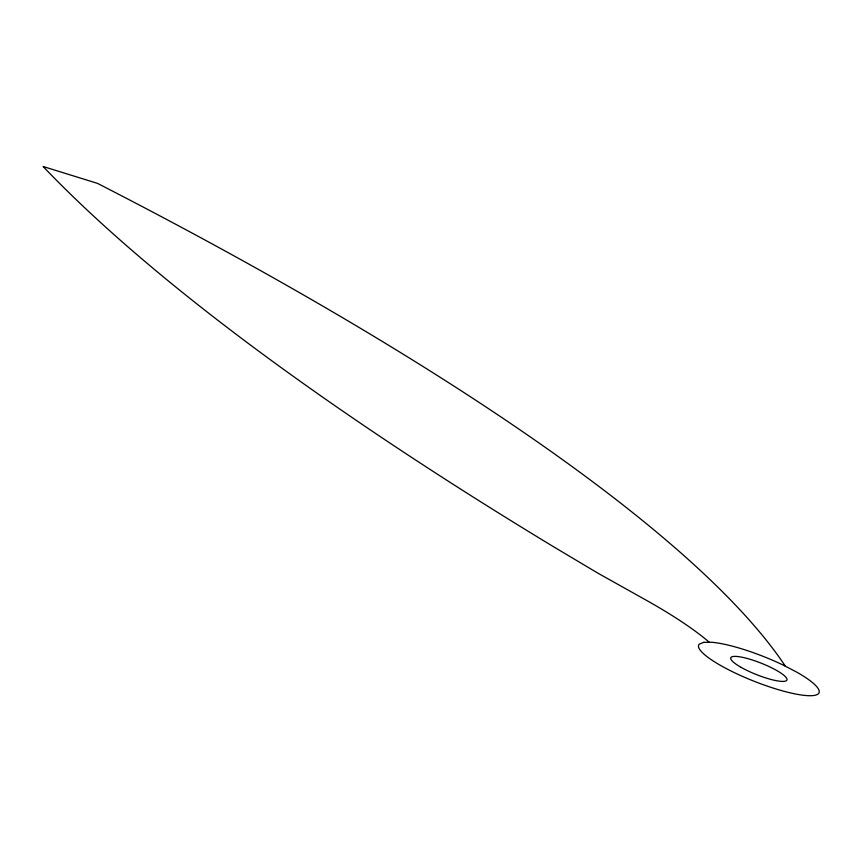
<?xml version="1.0" encoding="UTF-8"?>
<svg xmlns="http://www.w3.org/2000/svg" width="862" height="862" viewBox="0 0 862 862"><rect width="100%" height="100%" fill="white"/><g stroke="black" fill="none" stroke-linecap="round" stroke-linejoin="round"><path stroke-width="1.29" d="M785.368 666.207A1539.78 314.878 21.6 0 0 97.46 183.358L43.1 166.506A2215.986 453.164 21.6 0 0 554.503 547.316L597.916 573.176L646.263 600.232A239.798 49.037 21.6 0 1 709.361 642.298M703.748 642.33L699.244 644.173A64.715 13.232 21.6 0 0 780.358 690.257A64.715 13.232 21.6 0 0 796.941 672.241L783.526 665.248A64.715 13.232 21.6 0 0 712.012 642.287L703.748 642.33M741.061 667.328A30.213 6.185 21.6 0 0 786.683 680.43A30.213 6.185 21.6 0 0 748.809 658.913A30.213 6.185 21.6 0 0 741.061 667.328"/></g></svg>
